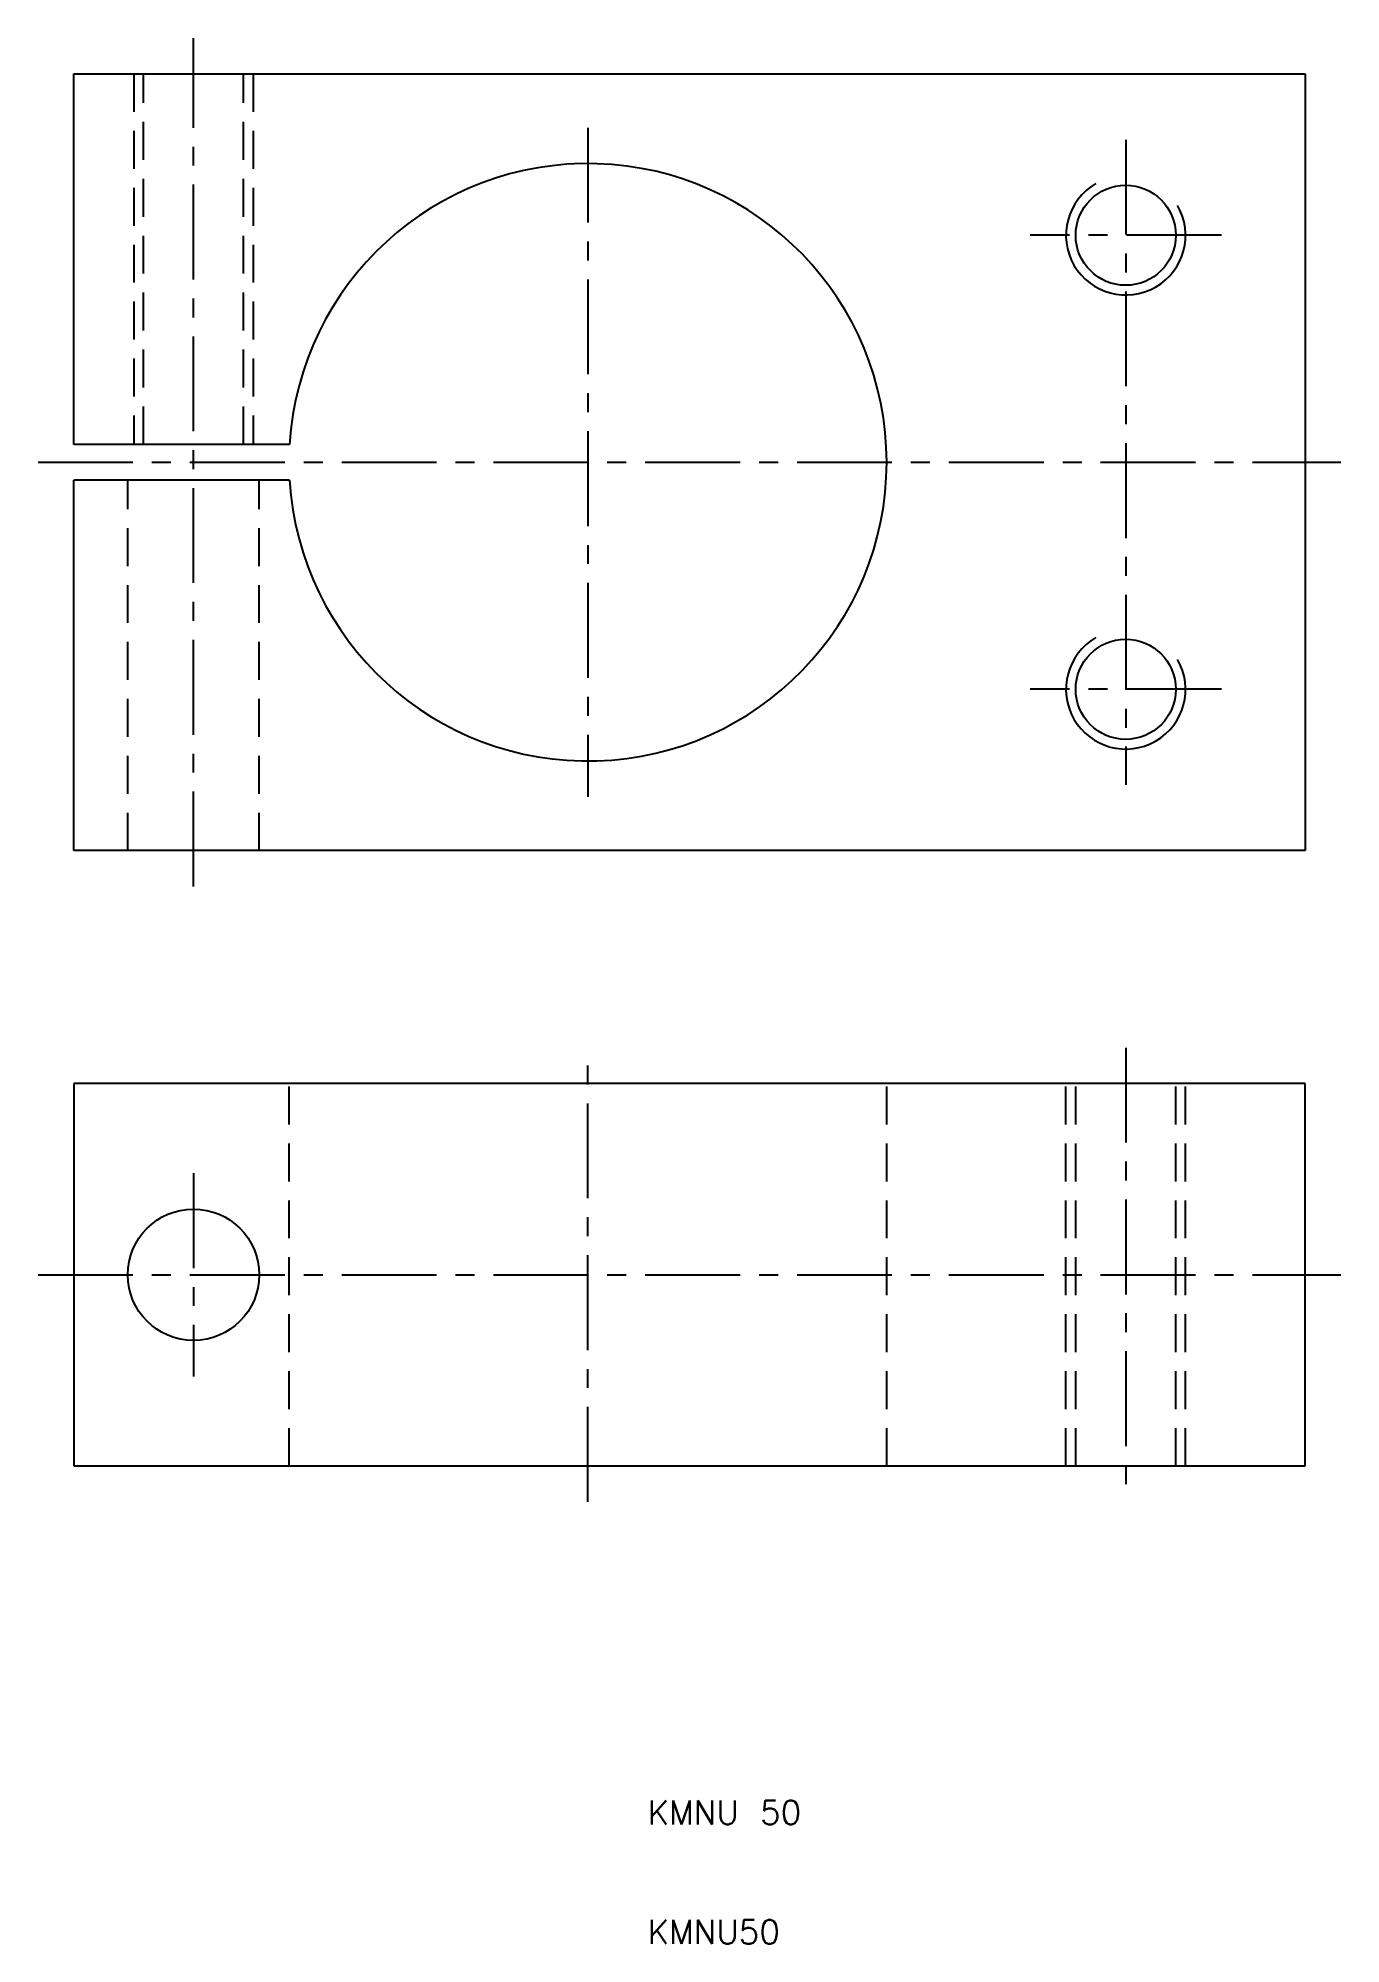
# Model space of a CAD drawing. Extents: x -41 to 68, y 10 to 170.
import ezdxf

# ---------------------------------------------------------------- set-up
doc = ezdxf.new("R2010")
doc.units = 0
doc.header["$LTSCALE"] = 0.25
doc.linetypes.add('CENTER', pattern=[50.8, 31.75, -6.35, 6.35, -6.35])
doc.linetypes.add('DASHED', pattern=[19.05, 12.7, -6.35])
doc.layers.get('0').update_dxf_attribs({"linetype": 'CONTINUOUS'})
doc.layers.add('CENTER', color=1, linetype='CENTER')
doc.styles.get("Standard").update_dxf_attribs({"font": 'txt.shx', "bigfont": 'extfont.shx'})

msp = doc.modelspace()

# ---------------------------------------------------------------- linework, layer by layer
for p, q in [((-38, 135.5), (-38, 166.5)), ((-38, 166.5), (65, 166.5)), ((65, 166.5), (65, 101.5)), ((-19.955, 135.5), (-38, 135.5)), ((-19.955, 132.5), (-38, 132.5)), ((-38, 101.5), (-38, 132.5)), ((65, 101.5), (-38, 101.5)), ((65, 82), (-38, 82)), ((-38, 82), (-38, 50)), ((65, 50), (65, 82)), ((-38, 50), (65, 50))]:
    msp.add_line(p, q)
at = {"color": 3, "linetype": 'DASHED'}
for p, q in [((-33, 166.5), (-33, 135.5)), ((-32.188, 135.5), (-32.188, 166.5)), ((-23.812, 135.5), (-23.812, 166.5)), ((-23, 166.5), (-23, 135.5)), ((-33.5, 101.5), (-33.5, 132.5)), ((-22.5, 101.5), (-22.5, 132.5)), ((-20, 50), (-20, 82)), ((30, 50), (30, 82)), ((45, 50), (45, 82)), ((45.812, 50), (45.812, 82)), ((54.188, 50), (54.188, 82)), ((55, 50), (55, 82))]:
    msp.add_line(p, q, dxfattribs=at)
for centre, radius in [((50, 153), 4.188), ((50, 115), 4.188), ((-28, 66), 5.5)]:
    msp.add_circle(centre, radius)
msp.add_arc((5, 134), 25, 183.43981, 176.56019)
at = {"color": 3}
for centre in [(50, 153), (50, 115)]:
    msp.add_arc(centre, 5, 120, 30, dxfattribs=at)
at = {"layer": 'CENTER', "color": 1, "linetype": 'CENTER'}
for p, q in [((-28, 98.5), (-28, 169.5)), ((5, 162), (5, 106)), ((50, 161), (50, 107)), ((58, 153), (42, 153)), ((-41, 134), (68, 134)), ((58, 115), (42, 115)), ((5, 47), (5, 85)), ((50, 85), (50, 47)), ((-28, 74.5), (-28, 57.5)), ((-41, 66), (68, 66))]:
    msp.add_line(p, q, dxfattribs=at)

# ---------------------------------------------------------------- texts
for s, p in [('KMNU 50', (10, 20)), ('KMNU50', (10, 10))]:
    msp.add_text(s, height=2).set_placement(p)

doc.saveas('drawing.dxf')
